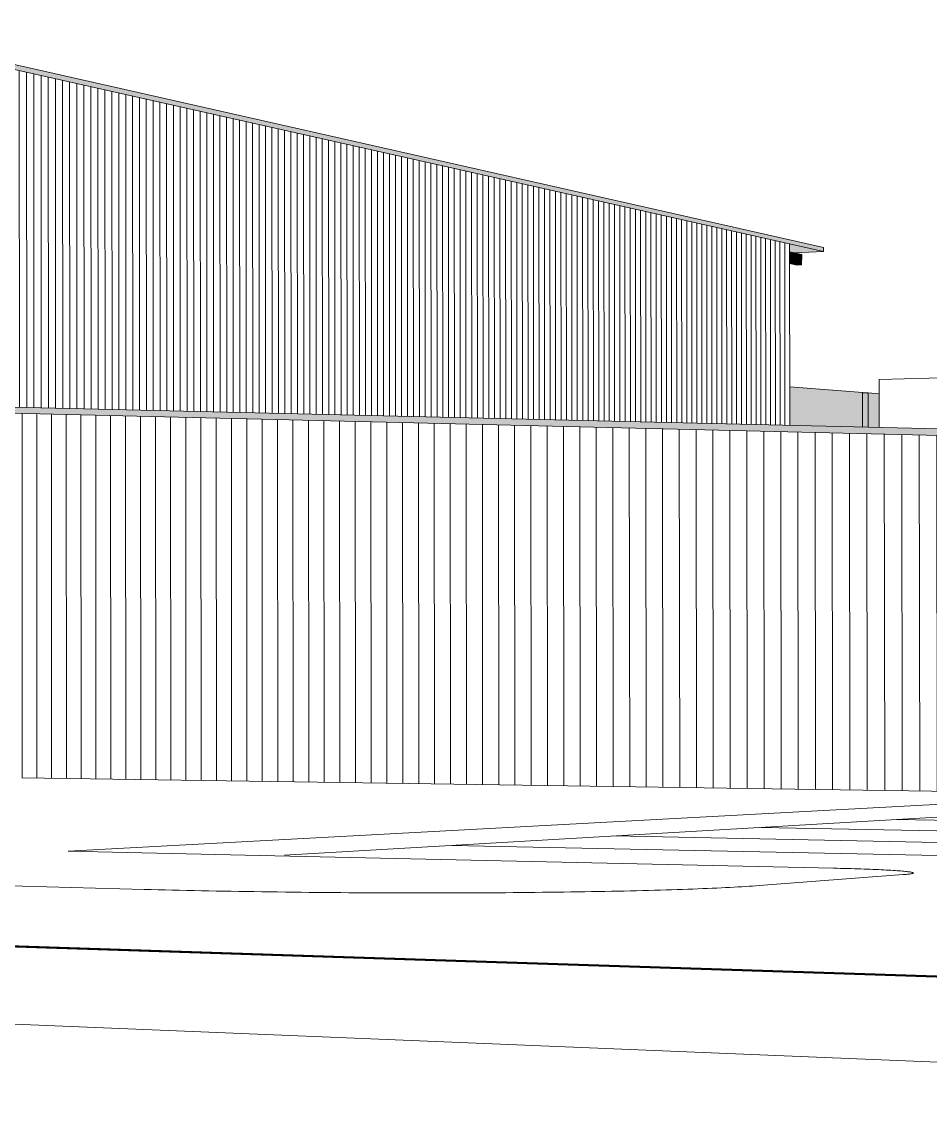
# Model space of a CAD drawing. Header units: inches. Extents: x 31156 to 31160, y -65 to 66.
# Drawn here: x 31158.7588 to 31158.9297, y -64.987 to -64.7808 of the extents above; entities that cross this region are included whole.
import ezdxf

# ---------------------------------------------------------------- set-up
doc = ezdxf.new("R2010")
doc.units = ezdxf.units.IN
doc.header["$MEASUREMENT"] = 0
doc.linetypes.add('Center 1_4_', pattern=[0.53125, 0.25, -0.09375, 0.09375, -0.09375])
doc.linetypes.add('Hidden', pattern=[0.28125, 0.1875, -0.09375])
for name, color, linetype, lineweight in [('A-PROP-SBCK', 71, 'Hidden', 50), ('A-ROOF', 132, 'Continuous', 13), ('A-WALL-PATT', 111, 'Continuous', 13), ('Conc', 7, 'Continuous', 9), ('EOP-PR', 4, 'Continuous', 9), ('L-SITE-WALL', 31, 'Continuous', 13), ('PAINT', 190, 'Continuous', 9), ('PROP', 3, 'Center 1_4_', 9), ('S-BEAM', 12, 'Continuous', 9), ('S-COLS', 52, 'Continuous', 9)]:
    doc.layers.add(name, color=color, linetype=linetype, lineweight=lineweight)

# ---------------------------------------------------------------- blocks, each defined once
blk = doc.blocks.new('FP_57-Looking South East')
at = {"layer": 'A-WALL-PATT', "lineweight": 9}
for p, q in [((-6208.17865, -64.8532), (-6208.17868, -64.78902)), ((-6208.17727, -64.85323), (-6208.1773, -64.78934)), ((-6208.17589, -64.85326), (-6208.17592, -64.78965)), ((-6208.17451, -64.85329), (-6208.17454, -64.78995)), ((-6208.17314, -64.85332), (-6208.17318, -64.79026)), ((-6208.17178, -64.85335), (-6208.17181, -64.79057)), ((-6208.17042, -64.85339), (-6208.17045, -64.79087)), ((-6208.16907, -64.85342), (-6208.1691, -64.79118)), ((-6208.16772, -64.85345), (-6208.16775, -64.79148)), ((-6208.16638, -64.85348), (-6208.16641, -64.79178)), ((-6208.16504, -64.85351), (-6208.16507, -64.79209)), ((-6208.1637, -64.85354), (-6208.16374, -64.79239)), ((-6208.16237, -64.85357), (-6208.16241, -64.79269)), ((-6208.16105, -64.8536), (-6208.16108, -64.79298)), ((-6208.15973, -64.85363), (-6208.15976, -64.79328)), ((-6208.15841, -64.85366), (-6208.15845, -64.79358)), ((-6208.1571, -64.85369), (-6208.15714, -64.79387)), ((-6208.1558, -64.85372), (-6208.15583, -64.79417)), ((-6208.15449, -64.85375), (-6208.15453, -64.79446)), ((-6208.1532, -64.85378), (-6208.15323, -64.79475)), ((-6208.15191, -64.85381), (-6208.15194, -64.79504)), ((-6208.15062, -64.85384), (-6208.15065, -64.79533)), ((-6208.14934, -64.85387), (-6208.14937, -64.79562)), ((-6208.14806, -64.8539), (-6208.14809, -64.79591)), ((-6208.14678, -64.85393), (-6208.14682, -64.79619)), ((-6208.14551, -64.85396), (-6208.14555, -64.79648)), ((-6208.14425, -64.85399), (-6208.14428, -64.79676)), ((-6208.14299, -64.85402), (-6208.14302, -64.79705)), ((-6208.14173, -64.85405), (-6208.14177, -64.79733)), ((-6208.14048, -64.85407), (-6208.14052, -64.79761)), ((-6208.13923, -64.8541), (-6208.13927, -64.79789)), ((-6208.13799, -64.85413), (-6208.13803, -64.79817)), ((-6208.13675, -64.85416), (-6208.13679, -64.79845)), ((-6208.13552, -64.85419), (-6208.13555, -64.79873)), ((-6208.13429, -64.85422), (-6208.13432, -64.799)), ((-6208.13306, -64.85425), (-6208.1331, -64.79928)), ((-6208.13184, -64.85427), (-6208.13188, -64.79955)), ((-6208.13062, -64.8543), (-6208.13066, -64.79983)), ((-6208.12941, -64.85433), (-6208.12944, -64.8001)), ((-6208.1282, -64.85436), (-6208.12824, -64.80037)), ((-6208.12699, -64.85439), (-6208.12703, -64.80064)), ((-6208.12579, -64.85441), (-6208.12583, -64.80091)), ((-6208.1246, -64.85444), (-6208.12463, -64.80118)), ((-6208.1234, -64.85447), (-6208.12344, -64.80145)), ((-6208.12221, -64.8545), (-6208.12225, -64.80172)), ((-6208.12103, -64.85452), (-6208.12107, -64.80199)), ((-6208.11985, -64.85455), (-6208.11989, -64.80225)), ((-6208.11867, -64.85458), (-6208.11871, -64.80252)), ((-6208.1175, -64.8546), (-6208.11754, -64.80278)), ((-6208.11633, -64.85463), (-6208.11637, -64.80304)), ((-6208.11517, -64.85466), (-6208.1152, -64.80331)), ((-6208.11401, -64.85468), (-6208.11404, -64.80357)), ((-6208.11285, -64.85471), (-6208.11289, -64.80383)), ((-6208.1117, -64.85474), (-6208.11173, -64.80409)), ((-6208.11055, -64.85476), (-6208.11058, -64.80435)), ((-6208.1094, -64.85479), (-6208.10944, -64.8046)), ((-6208.10826, -64.85482), (-6208.1083, -64.80486)), ((-6208.10712, -64.85484), (-6208.10716, -64.80512)), ((-6208.10599, -64.85487), (-6208.10603, -64.80537)), ((-6208.10486, -64.8549), (-6208.1049, -64.80563)), ((-6208.10373, -64.85492), (-6208.10377, -64.80588)), ((-6208.10261, -64.85495), (-6208.10265, -64.80613)), ((-6208.10149, -64.85497), (-6208.10153, -64.80638)), ((-6208.10037, -64.855), (-6208.10041, -64.80663)), ((-6208.09926, -64.85502), (-6208.0993, -64.80688)), ((-6208.09815, -64.85505), (-6208.09819, -64.80713)), ((-6208.09705, -64.85508), (-6208.09709, -64.80738)), ((-6208.09595, -64.8551), (-6208.09599, -64.80763)), ((-6208.09485, -64.85513), (-6208.09489, -64.80788)), ((-6208.09376, -64.85515), (-6208.0938, -64.80812)), ((-6208.09267, -64.85518), (-6208.09271, -64.80837)), ((-6208.09158, -64.8552), (-6208.09162, -64.80861)), ((-6208.0905, -64.85523), (-6208.09054, -64.80886)), ((-6208.08942, -64.85525), (-6208.08946, -64.8091)), ((-6208.08834, -64.85528), (-6208.08838, -64.80934)), ((-6208.08727, -64.8553), (-6208.08731, -64.80958)), ((-6208.0862, -64.85532), (-6208.08624, -64.80982)), ((-6208.08514, -64.85535), (-6208.08518, -64.81006)), ((-6208.08407, -64.85537), (-6208.08411, -64.8103)), ((-6208.08302, -64.8554), (-6208.08305, -64.81054)), ((-6208.08196, -64.85542), (-6208.082, -64.81078)), ((-6208.08091, -64.85545), (-6208.08095, -64.81101)), ((-6208.07986, -64.85547), (-6208.0799, -64.81125)), ((-6208.07881, -64.8555), (-6208.07885, -64.81148)), ((-6208.07777, -64.85552), (-6208.07781, -64.81172)), ((-6208.07673, -64.85554), (-6208.07677, -64.81195)), ((-6208.0757, -64.85557), (-6208.07574, -64.81219)), ((-6208.07467, -64.85559), (-6208.07471, -64.81242)), ((-6208.07364, -64.85561), (-6208.07368, -64.81265)), ((-6208.07261, -64.85564), (-6208.07265, -64.81288)), ((-6208.07159, -64.85566), (-6208.07163, -64.81311)), ((-6208.07057, -64.85568), (-6208.07061, -64.81334)), ((-6208.06955, -64.85571), (-6208.06959, -64.81357)), ((-6208.06854, -64.85573), (-6208.06858, -64.8138)), ((-6208.06753, -64.85575), (-6208.06757, -64.81402)), ((-6208.06653, -64.85578), (-6208.06656, -64.81425)), ((-6208.06552, -64.8558), (-6208.06556, -64.81448)), ((-6208.06452, -64.85582), (-6208.06456, -64.8147)), ((-6208.06353, -64.85585), (-6208.06356, -64.81492)), ((-6208.06253, -64.85587), (-6208.06257, -64.81515)), ((-6208.06154, -64.85589), (-6208.06158, -64.81537)), ((-6208.06055, -64.85592), (-6208.06059, -64.81559)), ((-6208.05957, -64.85594), (-6208.05961, -64.81581)), ((-6208.05859, -64.85596), (-6208.05863, -64.81604)), ((-6208.05761, -64.85598), (-6208.05765, -64.81626)), ((-6208.05663, -64.85601), (-6208.05667, -64.81648)), ((-6208.05566, -64.85603), (-6208.0557, -64.81669)), ((-6208.05469, -64.85605), (-6208.05473, -64.81691)), ((-6208.05372, -64.85607), (-6208.05376, -64.81713)), ((-6208.05276, -64.8561), (-6208.0528, -64.81735)), ((-6208.0518, -64.85612), (-6208.05184, -64.81756)), ((-6208.05084, -64.85614), (-6208.05088, -64.81778)), ((-6208.04989, -64.85616), (-6208.04993, -64.81799)), ((-6208.04894, -64.85618), (-6208.04897, -64.81821)), ((-6208.04799, -64.85621), (-6208.04802, -64.81842)), ((-6208.04704, -64.85623), (-6208.04708, -64.81863)), ((-6208.0461, -64.85625), (-6208.04613, -64.81885)), ((-6208.04516, -64.85627), (-6208.04519, -64.81906)), ((-6208.04422, -64.85629), (-6208.04426, -64.81927)), ((-6208.04328, -64.85631), (-6208.04332, -64.81948)), ((-6208.04235, -64.85633), (-6208.04239, -64.81969)), ((-6208.04142, -64.85636), (-6208.04146, -64.8199)), ((-6208.0405, -64.85638), (-6208.04053, -64.82011)), ((-6208.03957, -64.8564), (-6208.03961, -64.82031)), ((-6208.03865, -64.85642), (-6208.03869, -64.82052)), ((-6208.03773, -64.85644), (-6208.03777, -64.82073)), ((-6208.03682, -64.85646), (-6208.03686, -64.82093)), ((-6208.03591, -64.85648), (-6208.03594, -64.82114)), ((-6208.035, -64.8565), (-6208.03503, -64.82134)), ((-6208.03409, -64.85653), (-6208.03413, -64.82155)), ((-6208.03318, -64.85655), (-6208.03322, -64.82175)), ((-6208.03228, -64.85657), (-6208.03232, -64.82195)), ((-6208.03138, -64.85659), (-6208.03142, -64.82216)), ((-6208.03049, -64.85661), (-6208.03052, -64.82236)), ((-6208.02959, -64.85663), (-6208.02963, -64.82256)), ((-6208.21043, -64.85246), (-6208.21044, -64.83499)), ((-6208.20893, -64.8525), (-6208.20894, -64.83511)), ((-6208.20743, -64.85253), (-6208.20744, -64.83523)), ((-6208.20594, -64.85257), (-6208.20595, -64.83535)), ((-6208.20446, -64.8526), (-6208.20446, -64.83547)), ((-6208.20298, -64.85264), (-6208.20298, -64.83558)), ((-6208.2015, -64.85264), (-6208.20151, -64.8357)), ((-6208.20003, -64.8527), (-6208.20004, -64.83581)), ((-6208.19857, -64.85274), (-6208.19858, -64.83593)), ((-6208.19711, -64.85277), (-6208.19712, -64.83604)), ((-6208.19566, -64.8528), (-6208.19567, -64.83616)), ((-6208.19421, -64.85284), (-6208.19422, -64.83627)), ((-6208.19277, -64.85287), (-6208.19278, -64.83639)), ((-6208.19134, -64.8529), (-6208.19134, -64.8365)), ((-6208.18991, -64.85294), (-6208.18991, -64.83661)), ((-6208.18848, -64.85297), (-6208.18849, -64.83672)), ((-6208.18706, -64.853), (-6208.18707, -64.83684)), ((-6208.18565, -64.85303), (-6208.18565, -64.83695)), ((-6208.18424, -64.85307), (-6208.18424, -64.83706)), ((-6208.18283, -64.8531), (-6208.18284, -64.83717)), ((-6208.18143, -64.85313), (-6208.18144, -64.83728)), ((-6208.18004, -64.85316), (-6208.18005, -64.83739))]:
    blk.add_line(p, q, dxfattribs=at)
blk = doc.blocks.new('FP_61-Looking South East')
at = {"layer": 'A-WALL-PATT', "lineweight": 9}
for p, q in [((-6208.17399, -64.92298), (-6208.17402, -64.85446)), ((-6208.17123, -64.92302), (-6208.17127, -64.85453)), ((-6208.16847, -64.92306), (-6208.1685, -64.8546)), ((-6208.16569, -64.92311), (-6208.16573, -64.85466)), ((-6208.16291, -64.92315), (-6208.16295, -64.85473)), ((-6208.16012, -64.92319), (-6208.16015, -64.8548)), ((-6208.15732, -64.92323), (-6208.15736, -64.85486)), ((-6208.15451, -64.92327), (-6208.15455, -64.85493)), ((-6208.15169, -64.92331), (-6208.15173, -64.855)), ((-6208.14886, -64.92335), (-6208.1489, -64.85507)), ((-6208.14603, -64.9234), (-6208.14607, -64.85513)), ((-6208.14318, -64.92344), (-6208.14322, -64.8552)), ((-6208.14033, -64.92348), (-6208.14037, -64.85527)), ((-6208.13746, -64.92352), (-6208.13751, -64.85534)), ((-6208.13459, -64.92356), (-6208.13464, -64.85541)), ((-6208.13171, -64.92361), (-6208.13176, -64.85548)), ((-6208.12882, -64.92365), (-6208.12887, -64.85554)), ((-6208.12592, -64.92369), (-6208.12597, -64.85561)), ((-6208.12301, -64.92373), (-6208.12306, -64.85568)), ((-6208.12009, -64.92378), (-6208.12014, -64.85575)), ((-6208.11717, -64.92382), (-6208.11722, -64.85582)), ((-6208.11423, -64.92386), (-6208.11428, -64.85589)), ((-6208.11128, -64.92391), (-6208.11133, -64.85596)), ((-6208.10833, -64.92395), (-6208.10838, -64.85604)), ((-6208.10536, -64.92399), (-6208.10541, -64.85611)), ((-6208.10239, -64.92404), (-6208.10244, -64.85618)), ((-6208.0994, -64.92408), (-6208.09946, -64.85625)), ((-6208.09641, -64.92413), (-6208.09646, -64.85632)), ((-6208.0934, -64.92417), (-6208.09346, -64.85639)), ((-6208.09039, -64.92421), (-6208.09045, -64.85647)), ((-6208.08736, -64.92426), (-6208.08742, -64.85654)), ((-6208.08433, -64.9243), (-6208.08439, -64.85661)), ((-6208.08129, -64.92435), (-6208.08135, -64.85668)), ((-6208.07823, -64.92439), (-6208.07829, -64.85676)), ((-6208.07517, -64.92444), (-6208.07523, -64.85683)), ((-6208.0721, -64.92448), (-6208.07216, -64.8569)), ((-6208.06901, -64.92453), (-6208.06908, -64.85698)), ((-6208.06592, -64.92458), (-6208.06598, -64.85705)), ((-6208.06281, -64.92462), (-6208.06288, -64.85713)), ((-6208.0597, -64.92467), (-6208.05977, -64.8572)), ((-6208.05658, -64.92471), (-6208.05664, -64.85727)), ((-6208.05344, -64.92476), (-6208.05351, -64.85735)), ((-6208.05029, -64.92481), (-6208.05036, -64.85743)), ((-6208.04714, -64.92485), (-6208.04721, -64.8575)), ((-6208.04397, -64.9249), (-6208.04404, -64.85758)), ((-6208.0408, -64.92495), (-6208.04087, -64.85765)), ((-6208.03761, -64.92499), (-6208.03768, -64.85773)), ((-6208.03441, -64.92504), (-6208.03448, -64.85781)), ((-6208.0312, -64.92509), (-6208.03127, -64.85788)), ((-6208.02798, -64.92513), (-6208.02805, -64.85796)), ((-6208.02475, -64.92518), (-6208.02482, -64.85804)), ((-6208.02151, -64.92523), (-6208.02158, -64.85811)), ((-6208.01825, -64.92528), (-6208.01833, -64.85819)), ((-6208.01499, -64.92533), (-6208.01507, -64.85827)), ((-6208.01172, -64.92537), (-6208.01179, -64.85835)), ((-6208.00843, -64.92542), (-6208.00851, -64.85843)), ((-6208.00513, -64.92547), (-6208.00521, -64.85851)), ((-6208.00182, -64.92552), (-6208.0019, -64.85859)), ((-6207.9985, -64.92557), (-6207.99859, -64.85867))]:
    blk.add_line(p, q, dxfattribs=at)

msp = doc.modelspace()

# ---------------------------------------------------------------- hatches: boundary and pattern name
at = {"layer": 'A-ROOF'}
h = msp.add_hatch(color=256, dxfattribs=at)
h.paths.add_polyline_path([(31158.90408, -64.82421), (31158.90962, -64.824), (31158.90325, -64.82257), (31158.90326, -64.82402), (31158.90331, -64.82404)], flags=0)
h.paths.add_polyline_path([(31158.1006, -64.82312), (31158.72243, -64.78193), (31158.72258, -64.78193), (31158.72255, -64.78191), (31158.72199, -64.7818), (31158.10008, -64.82307), (31158.1006, -64.82312)], flags=0)
at = {"layer": 'A-ROOF', "lineweight": 5}
for points in [[(31158.90962, -64.824), (31158.90962, -64.82322), (31158.72205, -64.78077), (31158.72205, -64.7818), (31158.90015, -64.82187)], [(31158.95958, -64.85927), (31158.95958, -64.858), (31158.66455, -64.85113), (31158.66455, -64.85221), (31158.95698, -64.85921)]]:
    msp.add_hatch(color=256, dxfattribs=at).paths.add_polyline_path(points, flags=0)
at = {"layer": 'L-SITE-WALL'}
h = msp.add_hatch(color=256, dxfattribs=at)
h.paths.add_polyline_path([(31158.92013, -64.85702), (31158.92012, -64.85074), (31158.91802, -64.8506), (31158.91805, -64.85697), (31158.92012, -64.85702)], flags=0)
h.paths.add_polyline_path([(31158.91694, -64.85694), (31158.91693, -64.85059), (31158.9173, -64.85057), (31158.9175, -64.85053), (31158.90329, -64.84942), (31158.90331, -64.85663), (31158.91693, -64.85694)], flags=0)
at = {"layer": 'S-BEAM', "lineweight": 5}
for points in [[(31158.9055, -64.82649), (31158.90553, -64.82453), (31158.90326, -64.82403), (31158.90326, -64.82599), (31158.90331, -64.82601)], [(31158.90461, -64.82652), (31158.9055, -64.82649), (31158.90326, -64.82599), (31158.90326, -64.82622), (31158.90331, -64.82623)]]:
    msp.add_hatch(color=256, dxfattribs=at).paths.add_polyline_path(points, flags=0)
h = msp.add_hatch(color=256, dxfattribs=at)
h.paths.add_polyline_path([(31158.92012, -64.85226), (31158.92012, -64.85164), (31158.91802, -64.85148), (31158.91805, -64.85211), (31158.92012, -64.85226)], flags=0)
h.paths.add_polyline_path([(31158.91693, -64.85202), (31158.91693, -64.8514), (31158.90329, -64.85035), (31158.90331, -64.85099), (31158.91693, -64.85202)], flags=0)
at = {"layer": 'S-COLS', "lineweight": 5}
for points in [[(31158.91799, -64.85697), (31158.91798, -64.85057), (31158.91727, -64.85057), (31158.91693, -64.85059), (31158.91697, -64.85694), (31158.91797, -64.85697)], [(31158.91797, -64.85697), (31158.91794, -64.85058), (31158.91789, -64.85059), (31158.91793, -64.85697), (31158.91794, -64.85697)], [(31158.91803, -64.85697), (31158.918, -64.85058), (31158.91798, -64.85058), (31158.91802, -64.85697)]]:
    msp.add_hatch(color=256, dxfattribs=at).paths.add_polyline_path(points, flags=0)

# ---------------------------------------------------------------- linework, layer by layer
at = {"layer": 'A-PROP-SBCK', "linetype": 'Continuous'}
msp.add_line((31159.00118, -64.96272), (31158.07404, -64.9324), dxfattribs=at)
at = {"layer": 'A-ROOF'}
for p, q in [((31158.72205, -64.78077), (31158.90962, -64.82322)), ((31158.90962, -64.824), (31158.72205, -64.7818)), ((31158.90962, -64.82322), (31158.90962, -64.824)), ((31158.90408, -64.82421), (31158.90962, -64.824)), ((31158.66455, -64.85113), (31158.95958, -64.858)), ((31158.95958, -64.85927), (31158.73323, -64.85385))]:
    msp.add_line(p, q, dxfattribs=at)
at = {"layer": 'Conc'}
for p, q in [((31159.19275, -64.91522), (31158.8082, -64.93755)), ((31158.76749, -64.93679), (31159.04833, -64.92166)), ((31158.76749, -64.93679), (31158.80638, -64.93766)), ((31158.80473, -64.93762), (31158.80638, -64.93766))]:
    msp.add_line(p, q, dxfattribs=at)
at = {"layer": 'EOP-PR'}
for p, q in [((31158.25121, -64.9381), (31159.18951, -64.9687)), ((31158.91149, -64.94001), (31158.80638, -64.93766)), ((31158.62343, -64.93985), (31158.78183, -64.94401)), ((31158.92463, -64.94123), (31158.89752, -64.94329))]:
    msp.add_line(p, q, dxfattribs=at)
for points in [[(31158.92463, -64.94123, 0), (31158.92491, -64.94121, 0), (31158.92517, -64.94118, 0), (31158.9254, -64.94116, 0), (31158.92562, -64.94114, 0), (31158.92581, -64.94111, 0), (31158.92598, -64.94109, 0), (31158.92612, -64.94106, 0), (31158.92624, -64.94104, 0), (31158.92634, -64.94101, 0), (31158.92642, -64.94099, 0), (31158.92647, -64.94096, 0), (31158.9265, -64.94093, 0), (31158.9265, -64.94091, 0), (31158.92648, -64.94088, 0), (31158.92644, -64.94085, 0), (31158.92637, -64.94083, 0), (31158.92628, -64.9408, 0), (31158.92617, -64.94077, 0), (31158.92604, -64.94075, 0), (31158.92588, -64.94072, 0), (31158.9257, -64.94069, 0), (31158.92549, -64.94067, 0), (31158.92527, -64.94064, 0), (31158.92502, -64.94061, 0), (31158.92475, -64.94059, 0), (31158.92446, -64.94056, 0), (31158.92415, -64.94053, 0), (31158.92382, -64.94051, 0), (31158.92347, -64.94048, 0), (31158.9231, -64.94046, 0), (31158.92271, -64.94043, 0), (31158.9223, -64.94041, 0), (31158.92187, -64.94038, 0), (31158.92142, -64.94036, 0), (31158.92096, -64.94033, 0), (31158.92047, -64.94031, 0), (31158.91997, -64.94029, 0), (31158.91946, -64.94026, 0), (31158.91892, -64.94024, 0), (31158.91838, -64.94022, 0), (31158.91781, -64.9402, 0), (31158.91724, -64.94018, 0), (31158.91665, -64.94016, 0), (31158.91604, -64.94014, 0), (31158.91543, -64.94012, 0), (31158.9148, -64.9401, 0), (31158.91416, -64.94008, 0), (31158.91351, -64.94006, 0), (31158.91284, -64.94005, 0), (31158.91217, -64.94003, 0), (31158.91149, -64.94001, 0)], [(31158.78183, -64.94401, 0), (31158.78313, -64.94405, 0), (31158.78444, -64.94408, 0), (31158.78576, -64.94411, 0), (31158.7871, -64.94414, 0), (31158.78845, -64.94417, 0), (31158.78981, -64.9442, 0), (31158.79118, -64.94423, 0), (31158.79256, -64.94426, 0), (31158.79396, -64.94429, 0), (31158.79536, -64.94431, 0), (31158.79678, -64.94434, 0), (31158.7982, -64.94436, 0), (31158.79963, -64.94439, 0), (31158.80107, -64.94441, 0), (31158.80252, -64.94443, 0), (31158.80397, -64.94445, 0), (31158.80543, -64.94447, 0), (31158.8069, -64.94449, 0), (31158.80837, -64.94451, 0), (31158.80985, -64.94453, 0), (31158.81133, -64.94454, 0), (31158.81282, -64.94456, 0), (31158.81431, -64.94457, 0), (31158.81581, -64.94458, 0), (31158.8173, -64.9446, 0), (31158.8188, -64.94461, 0), (31158.8203, -64.94462, 0), (31158.8218, -64.94463, 0), (31158.8233, -64.94464, 0), (31158.82481, -64.94464, 0), (31158.82631, -64.94465, 0), (31158.82781, -64.94466, 0), (31158.82931, -64.94466, 0), (31158.8308, -64.94466, 0), (31158.83229, -64.94467, 0), (31158.83378, -64.94467, 0), (31158.83527, -64.94467, 0), (31158.83675, -64.94467, 0), (31158.83823, -64.94467, 0), (31158.8397, -64.94466, 0), (31158.84117, -64.94466, 0), (31158.84263, -64.94466, 0), (31158.84408, -64.94465, 0), (31158.84552, -64.94464, 0), (31158.84696, -64.94464, 0), (31158.84839, -64.94463, 0), (31158.84981, -64.94462, 0), (31158.85122, -64.94461, 0), (31158.85262, -64.94459, 0), (31158.85401, -64.94458, 0), (31158.85539, -64.94457, 0), (31158.85676, -64.94455, 0), (31158.85811, -64.94454, 0), (31158.85946, -64.94452, 0), (31158.86079, -64.94451, 0), (31158.8621, -64.94449, 0), (31158.86341, -64.94447, 0), (31158.8647, -64.94445, 0), (31158.86597, -64.94443, 0), (31158.86723, -64.9444, 0), (31158.86848, -64.94438, 0), (31158.86971, -64.94436, 0), (31158.87092, -64.94433, 0), (31158.87211, -64.94431, 0), (31158.87329, -64.94428, 0), (31158.87445, -64.94425, 0), (31158.8756, -64.94423, 0), (31158.87672, -64.9442, 0), (31158.87783, -64.94417, 0), (31158.87892, -64.94414, 0), (31158.87999, -64.9441, 0), (31158.88104, -64.94407, 0), (31158.88207, -64.94404, 0), (31158.88308, -64.94401, 0), (31158.88407, -64.94397, 0), (31158.88504, -64.94394, 0), (31158.88598, -64.9439, 0), (31158.88691, -64.94386, 0), (31158.88782, -64.94383, 0), (31158.8887, -64.94379, 0), (31158.88956, -64.94375, 0), (31158.8904, -64.94371, 0), (31158.89121, -64.94367, 0), (31158.89201, -64.94363, 0), (31158.89278, -64.94359, 0), (31158.89353, -64.94355, 0), (31158.89425, -64.94351, 0), (31158.89495, -64.94346, 0), (31158.89563, -64.94342, 0), (31158.89628, -64.94338, 0), (31158.89691, -64.94333, 0), (31158.89752, -64.94329, 0)]]:
    msp.add_polyline3d(points, dxfattribs=at)
at = {"layer": 'L-SITE-WALL'}
for p, q in [((31158.90329, -64.85663), (31158.90325, -64.82257)), ((31159.10567, -64.84337), (31158.92008, -64.84806)), ((31158.92008, -64.84806), (31158.92009, -64.857)), ((31158.91784, -64.85056), (31158.90329, -64.84942)), ((31158.92012, -64.85074), (31158.91802, -64.85058)), ((31158.75877, -64.92298), (31158.9344, -64.92557))]:
    msp.add_line(p, q, dxfattribs=at)
at = {"layer": 'PAINT'}
for p, q in [((31159.01338, -64.93449), (31158.89788, -64.93234)), ((31159.03518, -64.93283), (31158.9233, -64.93087)), ((31158.98947, -64.9363), (31158.87015, -64.93395)), ((31158.96314, -64.9383), (31158.83978, -64.93572))]:
    msp.add_line(p, q, dxfattribs=at)
at = {"layer": 'PROP', "linetype": 'Continuous'}
msp.add_line((31159.18794, -64.98703), (31158.07481, -64.94142), dxfattribs=at)
at = {"layer": 'S-BEAM'}
for p, q in [((31158.90326, -64.82403), (31158.90553, -64.82453)), ((31158.90553, -64.82453), (31158.9055, -64.82649)), ((31158.90326, -64.82599), (31158.9055, -64.82649)), ((31158.90326, -64.82622), (31158.90461, -64.82652)), ((31158.9055, -64.82649), (31158.90461, -64.82652))]:
    msp.add_line(p, q, dxfattribs=at)
at = {"layer": 'S-COLS'}
for p, q in [((31158.91694, -64.85694), (31158.91693, -64.85059)), ((31158.91802, -64.85058), (31158.91798, -64.85057)), ((31158.91802, -64.85058), (31158.91803, -64.85697))]:
    msp.add_line(p, q, dxfattribs=at)
msp.add_polyline3d([(31158.91798, -64.85057, 0), (31158.91784, -64.85057, 0), (31158.91762, -64.85056, 0), (31158.91738, -64.85056, 0), (31158.91716, -64.85057, 0), (31158.917, -64.85058, 0), (31158.91693, -64.85059, 0), (31158.91693, -64.85059, 0)], dxfattribs=at)

# ---------------------------------------------------------------- block references
at = {"layer": 'L-SITE-WALL', "lineweight": 9}
for name in ['FP_57-Looking South East', 'FP_61-Looking South East']:
    msp.add_blockref(name, (37366.93285, 0), dxfattribs=at)

doc.saveas('drawing.dxf')
